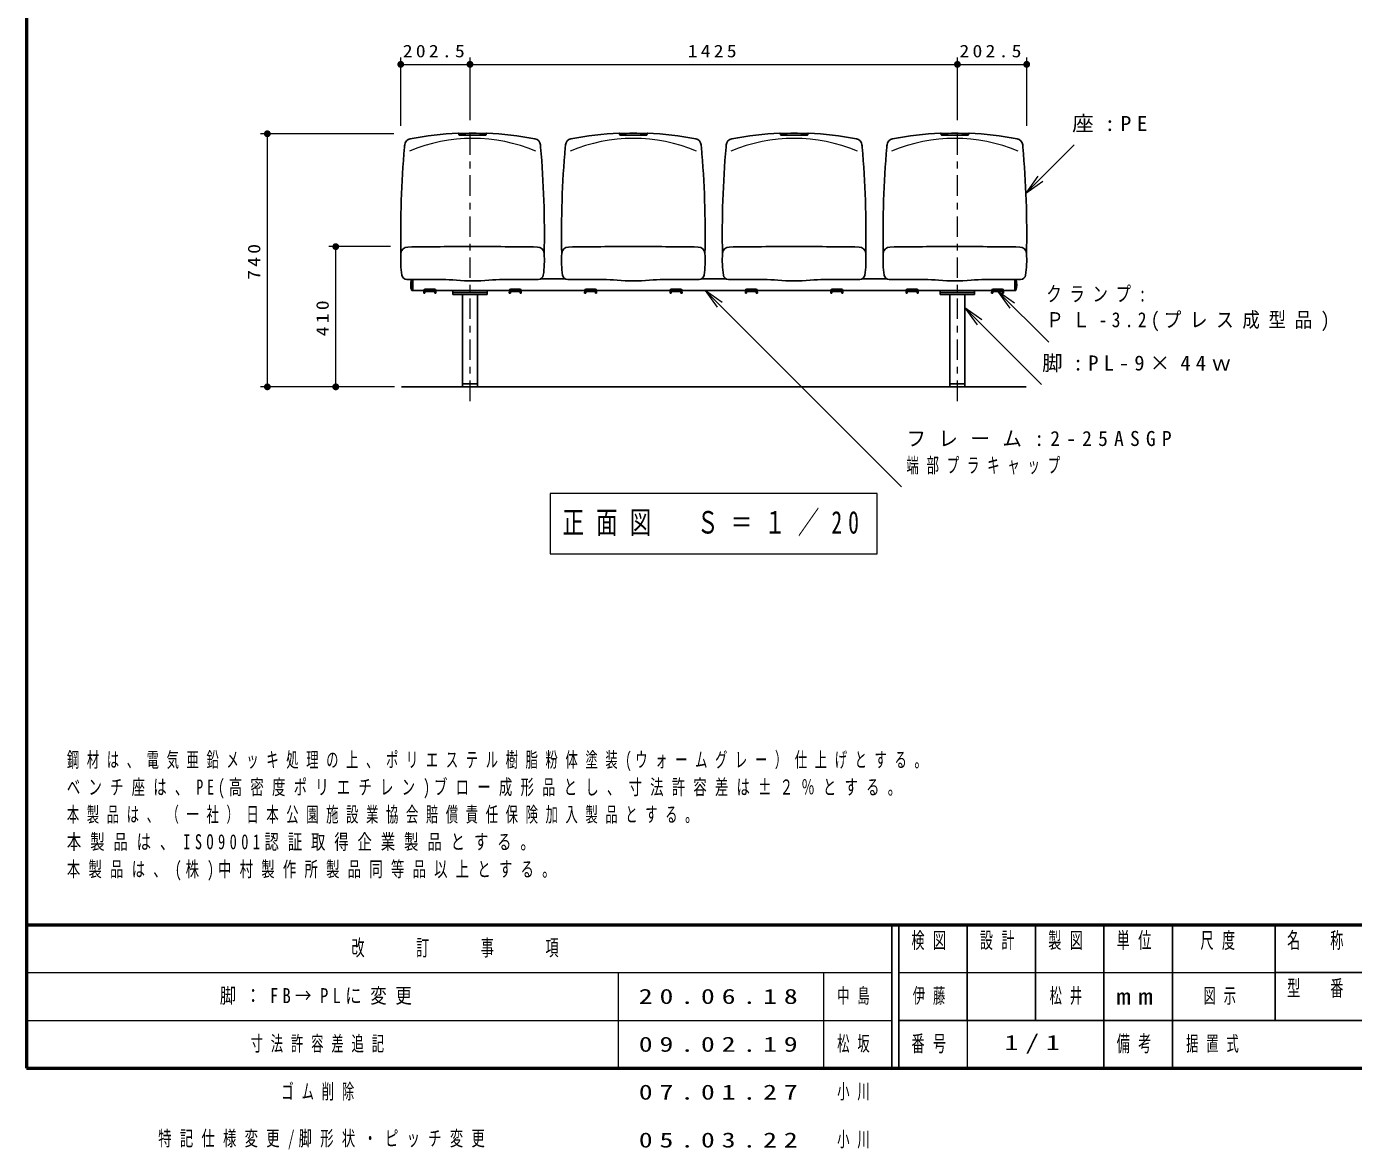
# Model space of a CAD drawing. Units: millimetres on the paper, scale 1:20. Extents: x -365 to 0, y -12 to 257.
# Drawn here: x -365 to -171, y -11.9 to 152.3 of the extents above; entities that cross this region are included whole.
import ezdxf

# ---------------------------------------------------------------- set-up
doc = ezdxf.new("R2010")
doc.units = ezdxf.units.MM
doc.linetypes.add('USER2', pattern=[6, 3, -1, 1, -1])
doc.layers.add('LY_1', color=7, linetype='Continuous', lineweight=25)
doc.layers.add('LY_5', color=7, linetype='Continuous', lineweight=13)
doc.styles.add('ＭＳ ゴシック', font='')
doc.styles.get('ＭＳ ゴシック').set_extended_font_data('MS Gothic')

# ---------------------------------------------------------------- blocks, each defined once
blk = doc.blocks.new('filled_dot')
at = {"color": 0, "linetype": 'Continuous', "lineweight": -2, "const_width": 1.25}
blk.add_lwpolyline([(-0.625, 0, 1), (0.625, 0, 1)], format="xyb", close=True, dxfattribs=at)
blk = doc.blocks.new('open_arrow')
at = {"color": 0, "linetype": 'Continuous', "lineweight": -2}
blk.add_lwpolyline([(7.5, 1.25), (0, 0), (7.5, -1.25)], dxfattribs=at)

msp = doc.modelspace()

# ---------------------------------------------------------------- linework, layer by layer
at = {"layer": 'LY_1', "lineweight": 13}
for p, q in [((-310.298, 137.793), (-310.298, 147.793)), ((-300.173, 138.625), (-300.173, 147.793)), ((-228.923, 138.625), (-228.923, 147.793)), ((-218.798, 137.793), (-218.798, 147.793)), ((-310.298, 146.793), (-300.173, 146.793)), ((-300.173, 146.793), (-228.923, 146.793)), ((-228.923, 146.793), (-218.798, 146.793)), ((-311.298, 136.643), (-330.798, 136.643)), ((-329.798, 99.643), (-329.798, 136.643)), ((-218.919, 127.959), (-211.848, 135.031)), ((-311.798, 120.143), (-320.798, 120.143)), ((-319.798, 99.643), (-319.798, 120.143)), ((-265.796, 113.752), (-237.082, 85.038)), ((-223.046, 113.616), (-215.576, 106.163)), ((-227.823, 111.205), (-216.625, 100.007)), ((-311.198, 99.643), (-330.798, 99.643)), ((-311.198, 99.643), (-320.798, 99.643)), ((-288.448, 84.043), (-288.448, 75.243)), ((-240.648, 84.043), (-288.448, 84.043)), ((-240.648, 75.243), (-240.648, 84.043)), ((-288.448, 75.243), (-240.648, 75.243))]:
    msp.add_line(p, q, dxfattribs=at)
at = {"layer": 'LY_1'}
for p, q in [((-301.798, 136.523), (-301.798, 136.673)), ((-299.798, 136.448), (-301.723, 136.448)), ((-299.798, 136.448), (-297.873, 136.448)), ((-297.798, 136.523), (-297.798, 136.673)), ((-278.298, 136.523), (-278.298, 136.673)), ((-276.298, 136.448), (-278.223, 136.448)), ((-276.298, 136.448), (-274.373, 136.448)), ((-274.298, 136.523), (-274.298, 136.673)), ((-254.798, 136.523), (-254.798, 136.673)), ((-252.798, 136.448), (-254.723, 136.448)), ((-252.798, 136.448), (-250.873, 136.448)), ((-250.798, 136.523), (-250.798, 136.673)), ((-231.298, 136.523), (-231.298, 136.673)), ((-229.298, 136.448), (-231.223, 136.448)), ((-229.298, 136.448), (-227.373, 136.448)), ((-227.298, 136.523), (-227.298, 136.673)), ((-304.246, 115.326), (-309.396, 115.326)), ((-308.698, 115.326), (-308.698, 113.752)), ((-308.548, 113.752), (-308.548, 115.326)), ((-295.35, 115.326), (-290.2, 115.326)), ((-289.784, 115.452), (-286.312, 115.452)), ((-280.746, 115.326), (-285.896, 115.326)), ((-271.85, 115.326), (-266.7, 115.326)), ((-266.284, 115.452), (-262.812, 115.452)), ((-257.246, 115.326), (-262.396, 115.326)), ((-248.35, 115.326), (-243.2, 115.326)), ((-242.785, 115.452), (-239.312, 115.452)), ((-233.746, 115.326), (-238.896, 115.326)), ((-224.85, 115.326), (-219.7, 115.326)), ((-220.548, 113.752), (-220.548, 115.326)), ((-220.398, 115.326), (-220.398, 113.752)), ((-308.698, 113.752), (-306.91, 113.752)), ((-306.921, 113.346), (-306.911, 113.752)), ((-306.921, 113.342), (-306.761, 113.342)), ((-306.761, 113.342), (-306.751, 113.711)), ((-306.711, 113.934), (-305.381, 113.934)), ((-306.657, 113.592), (-305.435, 113.592)), ((-306.651, 113.808), (-305.44, 113.808)), ((-305.331, 113.342), (-305.34, 113.711)), ((-305.171, 113.342), (-305.331, 113.342)), ((-305.171, 113.346), (-305.181, 113.752)), ((-305.181, 113.752), (-294.415, 113.752)), ((-302.673, 113.153), (-302.673, 113.753)), ((-297.673, 113.453), (-302.673, 113.453)), ((-297.673, 113.153), (-302.673, 113.153)), ((-301.273, 99.643), (-301.273, 113.153)), ((-299.073, 99.643), (-299.073, 113.153)), ((-297.673, 113.153), (-297.673, 113.753)), ((-294.426, 113.346), (-294.415, 113.752)), ((-294.426, 113.342), (-294.266, 113.342)), ((-294.266, 113.342), (-294.256, 113.711)), ((-292.885, 113.934), (-294.216, 113.934)), ((-292.939, 113.592), (-294.162, 113.592)), ((-292.945, 113.808), (-294.156, 113.808)), ((-292.836, 113.342), (-292.845, 113.711)), ((-292.676, 113.342), (-292.836, 113.342)), ((-292.676, 113.346), (-292.686, 113.752)), ((-292.686, 113.752), (-283.41, 113.752)), ((-283.421, 113.346), (-283.41, 113.752)), ((-283.421, 113.342), (-283.261, 113.342)), ((-283.261, 113.342), (-283.251, 113.711)), ((-283.211, 113.934), (-281.881, 113.934)), ((-283.157, 113.592), (-281.935, 113.592)), ((-283.151, 113.808), (-281.94, 113.808)), ((-281.831, 113.342), (-281.84, 113.711)), ((-281.671, 113.342), (-281.831, 113.342)), ((-281.671, 113.346), (-281.681, 113.752)), ((-281.681, 113.752), (-270.915, 113.752)), ((-270.926, 113.346), (-270.915, 113.752)), ((-270.926, 113.342), (-270.766, 113.342)), ((-270.766, 113.342), (-270.756, 113.711)), ((-269.385, 113.934), (-270.716, 113.934)), ((-269.439, 113.592), (-270.662, 113.592)), ((-269.445, 113.808), (-270.656, 113.808)), ((-269.336, 113.342), (-269.345, 113.711)), ((-269.176, 113.342), (-269.336, 113.342)), ((-269.176, 113.346), (-269.186, 113.752)), ((-269.186, 113.752), (-259.91, 113.752)), ((-259.921, 113.346), (-259.91, 113.752)), ((-259.921, 113.342), (-259.761, 113.342)), ((-259.761, 113.342), (-259.751, 113.711)), ((-259.711, 113.934), (-258.381, 113.934)), ((-259.657, 113.592), (-258.435, 113.592)), ((-259.651, 113.808), (-258.44, 113.808)), ((-258.331, 113.342), (-258.34, 113.711)), ((-258.171, 113.342), (-258.331, 113.342)), ((-258.171, 113.346), (-258.181, 113.752)), ((-258.181, 113.752), (-247.415, 113.752)), ((-247.426, 113.346), (-247.415, 113.752)), ((-247.426, 113.342), (-247.266, 113.342)), ((-247.266, 113.342), (-247.256, 113.711)), ((-245.885, 113.934), (-247.216, 113.934)), ((-245.939, 113.592), (-247.162, 113.592)), ((-245.945, 113.808), (-247.156, 113.808)), ((-245.836, 113.342), (-245.845, 113.711)), ((-245.676, 113.342), (-245.836, 113.342)), ((-245.676, 113.346), (-245.686, 113.752)), ((-245.686, 113.752), (-236.41, 113.752)), ((-236.421, 113.346), (-236.41, 113.752)), ((-236.421, 113.342), (-236.261, 113.342)), ((-236.261, 113.342), (-236.251, 113.711)), ((-236.211, 113.934), (-234.881, 113.934)), ((-236.157, 113.592), (-234.935, 113.592)), ((-236.151, 113.808), (-234.94, 113.808)), ((-234.831, 113.342), (-234.84, 113.711)), ((-234.671, 113.342), (-234.831, 113.342)), ((-234.671, 113.346), (-234.681, 113.752)), ((-234.681, 113.752), (-223.915, 113.752)), ((-231.423, 113.152), (-231.423, 113.752)), ((-231.423, 113.452), (-226.423, 113.452)), ((-231.423, 113.152), (-226.423, 113.152)), ((-230.023, 99.643), (-230.023, 113.152)), ((-227.823, 99.643), (-227.823, 113.152)), ((-226.423, 113.152), (-226.423, 113.752)), ((-223.926, 113.346), (-223.915, 113.752)), ((-223.926, 113.342), (-223.766, 113.342)), ((-223.766, 113.342), (-223.756, 113.711)), ((-222.385, 113.934), (-223.716, 113.934)), ((-222.439, 113.592), (-223.662, 113.592)), ((-222.445, 113.808), (-223.656, 113.808)), ((-222.336, 113.342), (-222.345, 113.711)), ((-222.176, 113.342), (-222.336, 113.342)), ((-222.176, 113.346), (-222.186, 113.752)), ((-222.186, 113.752), (-220.398, 113.752)), ((-310.198, 99.643), (-218.898, 99.643)), ((-301.273, 100.093), (-299.073, 100.093)), ((-230.023, 100.093), (-227.823, 100.093))]:
    msp.add_line(p, q, dxfattribs=at)
at = {"layer": 'LY_1', "linetype": 'USER2', "lineweight": 13}
for p, q in [((-300.173, 97.568), (-300.173, 137.55)), ((-228.923, 97.568), (-228.923, 137.55))]:
    msp.add_line(p, q, dxfattribs=at)
at = {"layer": 'LY_1'}
for centre, radius, start, end in [((-308.722, 134.932), 1, 101.01981, 174.89008), ((-299.798, 89.108), 47.684, 92.49797, 101.01981), ((-301.873, 136.673), 0.075, 0, 92.49767), ((-299.798, 89.108), 47.609, 87.59239, 92.40762), ((-301.723, 136.523), 0.075, 179.99998, 270.00003), ((-297.873, 136.523), 0.075, 269.99997, 0.00002), ((-297.723, 136.673), 0.075, 87.50232, 180), ((-299.798, 89.108), 47.684, 78.98019, 87.50205), ((-290.874, 134.932), 1, 5.10992, 78.98019), ((-285.222, 134.932), 1, 101.01981, 174.89008), ((-276.298, 89.108), 47.684, 92.49799, 101.01981), ((-278.373, 136.673), 0.075, 0, 92.49767), ((-276.298, 89.108), 47.609, 87.59239, 92.40762), ((-278.223, 136.523), 0.075, 179.99998, 270.00003), ((-274.373, 136.523), 0.075, 269.99997, 0.00002), ((-274.223, 136.673), 0.075, 87.50232, 180), ((-276.298, 89.108), 47.684, 78.98019, 87.50204), ((-267.374, 134.932), 1, 5.10992, 78.98019), ((-261.722, 134.932), 1, 101.01981, 174.89008), ((-252.798, 89.108), 47.684, 92.49799, 101.01981), ((-254.873, 136.673), 0.075, 0, 92.49767), ((-252.798, 89.108), 47.609, 87.59239, 92.40763), ((-254.723, 136.523), 0.075, 179.99998, 270.00003), ((-250.873, 136.523), 0.075, 269.99997, 0.00002), ((-250.723, 136.673), 0.075, 87.50232, 180), ((-252.798, 89.108), 47.684, 78.98019, 87.50204), ((-243.874, 134.932), 1, 5.10992, 78.98019), ((-238.222, 134.932), 1, 101.01981, 174.89008), ((-229.298, 89.108), 47.684, 92.49799, 101.01981), ((-231.373, 136.673), 0.075, 0, 92.49767), ((-229.298, 89.108), 47.609, 87.59239, 92.40763), ((-231.223, 136.523), 0.075, 179.99998, 270.00003), ((-227.373, 136.523), 0.075, 269.99997, 0.00002), ((-227.223, 136.673), 0.075, 87.50232, 180), ((-229.298, 89.108), 47.684, 78.98019, 87.50204), ((-220.374, 134.932), 1, 5.10992, 78.98019), ((-164.232, 122.012), 146.066, 175.01301, 181.15295), ((-164.232, 122.012), 146.066, 174.89008, 175.013), ((-435.364, 122.012), 146.066, 4.987, 5.10992), ((-435.364, 122.012), 146.066, 358.84704, 4.98699), ((-140.732, 122.012), 146.066, 175.01301, 181.15295), ((-140.732, 122.012), 146.066, 174.89008, 175.013), ((-411.864, 122.012), 146.066, 4.987, 5.10992), ((-411.864, 122.012), 146.066, 358.84704, 4.98699), ((-117.232, 122.012), 146.066, 175.01301, 181.15295), ((-117.232, 122.012), 146.066, 174.89008, 175.013), ((-388.364, 122.012), 146.066, 4.987, 5.10992), ((-388.364, 122.012), 146.066, 358.84704, 4.98699), ((-93.732, 122.012), 146.066, 175.01301, 181.15295), ((-93.732, 122.012), 146.066, 174.89008, 175.013), ((-364.864, 122.012), 146.066, 4.987, 5.10992), ((-364.864, 122.012), 146.066, 358.84704, 4.98699), ((-295.382, 118.144), 14.916, 176.14401, 188.39203), ((-309.267, 119.079), 1, 91.10358, 176.14401), ((-301.174, -381.755), 501.9, 89.84289, 90.92603), ((-298.422, -381.755), 501.9, 89.07397, 90.1571), ((-290.33, 119.079), 1, 3.85599, 88.89642), ((-304.214, 118.144), 14.916, 351.60797, 3.85599), ((-271.882, 118.144), 14.916, 176.14401, 188.39203), ((-285.767, 119.079), 1, 91.10358, 176.14401), ((-277.674, -381.755), 501.9, 89.84289, 90.92603), ((-274.922, -381.755), 501.9, 89.07397, 90.1571), ((-266.83, 119.079), 1, 3.85599, 88.89642), ((-280.714, 118.144), 14.916, 351.60797, 3.85599), ((-248.382, 118.144), 14.916, 176.14401, 188.39203), ((-262.267, 119.079), 1, 91.10358, 176.14401), ((-254.174, -381.755), 501.9, 89.84289, 90.92603), ((-251.422, -381.755), 501.9, 89.07397, 90.1571), ((-243.33, 119.079), 1, 3.85599, 88.89642), ((-257.214, 118.144), 14.916, 351.60797, 3.85599), ((-224.882, 118.144), 14.916, 176.14401, 188.39203), ((-238.767, 119.079), 1, 91.10358, 176.14401), ((-230.674, -381.755), 501.9, 89.84289, 90.92603), ((-227.922, -381.755), 501.9, 89.07397, 90.1571), ((-219.83, 119.079), 1, 3.85599, 88.89642), ((-233.714, 118.144), 14.916, 351.60797, 3.85599), ((-309.396, 116.076), 0.75, 188.39202, 270), ((-306.365, 114.602), 2.483, 163.03789, 200.01603), ((-304.246, 90.326), 25, 85.23509, 89.99999), ((-299.798, 143.684), 28.543, 265.23494, 274.76502), ((-295.35, 90.326), 25, 90.00001, 94.76491), ((-290.2, 116.076), 0.75, 270, 351.60798), ((-285.896, 116.076), 0.75, 188.39202, 270), ((-280.746, 90.326), 25, 85.23509, 89.99999), ((-276.298, 143.684), 28.543, 265.23494, 274.76502), ((-271.85, 90.326), 25, 90.00001, 94.76491), ((-266.7, 116.076), 0.75, 270, 351.60798), ((-262.396, 116.076), 0.75, 188.39202, 270), ((-257.246, 90.326), 25, 85.23509, 89.99999), ((-252.798, 143.684), 28.543, 265.23494, 274.76502), ((-248.35, 90.326), 25, 90.00001, 94.76491), ((-243.2, 116.076), 0.75, 270, 351.60798), ((-238.896, 116.076), 0.75, 188.39202, 270), ((-233.746, 90.326), 25, 85.23509, 89.99999), ((-229.298, 143.684), 28.543, 265.23494, 274.76502), ((-224.85, 90.326), 25, 90.00001, 94.76491), ((-222.732, 114.602), 2.483, 339.98399, 16.96203), ((-219.7, 116.076), 0.75, 270, 351.60798), ((-306.711, 113.734), 0.2, 89.99998, 178.56127), ((-306.657, 113.492), 0.1, 90.00004, 178.56127), ((-306.651, 113.708), 0.1, 90.00004, 178.56127), ((-305.44, 113.708), 0.1, 1.43875, 89.99998), ((-305.435, 113.492), 0.1, 1.43876, 89.99998), ((-305.381, 113.734), 0.2, 1.43875, 89.99998), ((-294.216, 113.734), 0.2, 90.00002, 178.56125), ((-294.162, 113.492), 0.1, 90.00002, 178.56124), ((-294.156, 113.708), 0.1, 90.00002, 178.56125), ((-292.945, 113.708), 0.1, 1.43873, 89.99996), ((-292.939, 113.492), 0.1, 1.43873, 89.99996), ((-292.885, 113.734), 0.2, 1.43873, 90.00002), ((-283.211, 113.734), 0.2, 89.99998, 178.56127), ((-283.157, 113.492), 0.1, 90.00004, 178.56127), ((-283.151, 113.708), 0.1, 90.00004, 178.56127), ((-281.94, 113.708), 0.1, 1.43875, 89.99998), ((-281.935, 113.492), 0.1, 1.43876, 89.99998), ((-281.881, 113.734), 0.2, 1.43875, 89.99998), ((-270.716, 113.734), 0.2, 90.00002, 178.56125), ((-270.662, 113.492), 0.1, 90.00002, 178.56124), ((-270.656, 113.708), 0.1, 90.00002, 178.56125), ((-269.445, 113.708), 0.1, 1.43873, 89.99996), ((-269.439, 113.492), 0.1, 1.43873, 89.99996), ((-269.385, 113.734), 0.2, 1.43873, 90.00002), ((-259.711, 113.734), 0.2, 89.99998, 178.56127), ((-259.657, 113.492), 0.1, 90.00004, 178.56127), ((-259.651, 113.708), 0.1, 90.00004, 178.56127), ((-258.44, 113.708), 0.1, 1.43875, 89.99998), ((-258.435, 113.492), 0.1, 1.43876, 89.99998), ((-258.381, 113.734), 0.2, 1.43875, 89.99998), ((-247.216, 113.734), 0.2, 90.00002, 178.56125), ((-247.162, 113.492), 0.1, 90.00002, 178.56124), ((-247.156, 113.708), 0.1, 90.00002, 178.56125), ((-245.945, 113.708), 0.1, 1.43873, 89.99996), ((-245.939, 113.492), 0.1, 1.43873, 89.99996), ((-245.885, 113.734), 0.2, 1.43873, 90.00002), ((-236.211, 113.734), 0.2, 89.99998, 178.56127), ((-236.157, 113.492), 0.1, 90.00004, 178.56127), ((-236.151, 113.708), 0.1, 90.00004, 178.56127), ((-234.94, 113.708), 0.1, 1.43875, 89.99998), ((-234.935, 113.492), 0.1, 1.43876, 89.99998), ((-234.881, 113.734), 0.2, 1.43875, 89.99998), ((-223.716, 113.734), 0.2, 90.00002, 178.56125), ((-223.662, 113.492), 0.1, 90.00002, 178.56124), ((-223.656, 113.708), 0.1, 90.00002, 178.56125), ((-222.445, 113.708), 0.1, 1.43873, 89.99996), ((-222.439, 113.492), 0.1, 1.43873, 89.99996), ((-222.385, 113.734), 0.2, 1.43873, 90.00002)]:
    msp.add_arc(centre, radius, start, end, dxfattribs=at)
at = {"layer": 'LY_1', "lineweight": 13}
for centre in [(-299.798, 111.806), (-276.298, 111.806), (-252.798, 111.806), (-229.298, 111.806)]:
    msp.add_arc(centre, 24.154, 67.49644, 112.50358, dxfattribs=at)
at = {"layer": 'LY_5', "lineweight": 50}
for p, q in [((-365, 257), (-365, 0)), ((-365, 21), (0, 21)), ((-365, 0), (0, 0))]:
    msp.add_line(p, q, dxfattribs=at)
at = {"layer": 'LY_5', "lineweight": 25}
for p, q in [((-238.5, 21), (-238.5, 0)), ((-237.5, 21), (-237.5, 0)), ((-227.5, 21), (-227.5, 7)), ((-217.5, 21), (-217.5, 7)), ((-207.5, 21), (-207.5, 0)), ((-197.5, 21), (-197.5, 7)), ((-182.5, 21), (-182.5, 7)), ((-182.5, 14), (-70, 14)), ((-237.5, 7), (0, 7)), ((-197.5, 7), (-197.5, 0))]:
    msp.add_line(p, q, dxfattribs=at)
at = {"layer": 'LY_5'}
for p, q in [((-365, 14), (-238.5, 14)), ((-278.5, 14), (-278.5, 0)), ((-248.5, 14), (-248.5, 0)), ((-237.5, 14), (-182.5, 14)), ((-365, 7), (-238.5, 7)), ((-227.5, 7), (-227.5, 0))]:
    msp.add_line(p, q, dxfattribs=at)

# ---------------------------------------------------------------- block references
at = {"layer": 'LY_1', "lineweight": 13, "xscale": 0.4, "yscale": 0.4}
for p in [(-310.298, 146.793), (-300.173, 146.793)]:
    msp.add_blockref('filled_dot', p, dxfattribs=at)
for name, p, rotation in [('filled_dot', (-228.923, 146.793), 180), ('filled_dot', (-218.798, 146.793), 180), ('filled_dot', (-329.798, 136.643), 270), ('open_arrow', (-218.919, 127.959), 45), ('filled_dot', (-319.798, 120.143), 270), ('open_arrow', (-265.796, 113.752), 315), ('open_arrow', (-223.046, 113.616), 315.1), ('open_arrow', (-227.823, 111.205), 315), ('filled_dot', (-329.798, 99.643), 90), ('filled_dot', (-319.798, 99.643), 90)]:
    msp.add_blockref(name, p, dxfattribs=dict(at, rotation=rotation))

# ---------------------------------------------------------------- texts
at = {"layer": 'LY_1', "style": 'ＭＳ ゴシック'}
for s, insert, char_height, attachment_point in [('\\T1.33;\\W1.15;202.5', (-305.236, 147.793), 1.833, 8), ('\\T1.33;\\W1.15;1425', (-264.548, 147.793), 1.833, 8), ('\\T1.33;\\W1.15;202.5', (-223.86, 147.793), 1.833, 8), ('\\T1.5;\\W1.05;座:PE', (-212.154, 138.031), 2.199, 4), ('\\T1.5;\\W0.75;クランプ:', (-215.928, 113.163), 2.199, 4), ('\\T1.5;\\W0.85;ＰＬ-3.2(プレス成型品)', (-215.928, 109.163), 2.199, 4), ('\\T1.5;脚:PL-9×44ｗ', (-216.54, 103.007), 2.199, 4), ('\\T1.64;\\W0.95;フレーム:2-25ASGP', (-236.375, 92.038), 2.199, 4), ('\\T1.64;\\W0.6;端部プラキャップ\u3000\u3000\u3000\u3000\u3000', (-236.375, 88.038), 2.199, 4), ('\\T1.56;\\W0.7;正面図\u3000Ｓ＝１／20', (-264.548, 79.643), 3.299, 5), ('\\T1.62;\\W0.6;鋼材は、電気亜鉛メッキ処理の上、ポリエステル樹脂粉体塗装(ウォームグレー）仕上げとする。', (-359.103, 46.225), 2.199, 1), ('\\T1.62;\\W0.65;ベンチ座は、PE(高密度ポリエチレン)ブロー成形品とし、寸法許容差は±２％とする。', (-359.103, 42.225), 2.199, 1), ('\\T1.62;\\W0.6;本製品は、（一社）日本公園施設業協会賠償責任保険加入製品とする。', (-359.103, 38.225), 2.199, 1), ('\\T1.62;\\W0.7;本製品は、ISO9001認証取得企業製品とする。', (-359.103, 34.225), 2.199, 1), ('\\T1.62;\\W0.65;本製品は、(株)中村製作所製品同等品以上とする。', (-359.103, 30.225), 2.199, 1), ('\\T1.53;\\W0.8;脚：FB→PLに変更', (-336.75, 10.5), 2.199, 4), ('\\T1.64;\\W0.6;中島', (-246.5, 10.5), 2.199, 4), ('\\T1.64;\\W0.6;伊藤', (-232.5, 10.5), 2.199, 5), ('\\T1.64;\\W0.6;松井', (-212.5, 10.5), 2.199, 5), ('\\T1.64;\\W0.6;図示', (-190, 10.5), 2.199, 5), ('\\T1.5;\\W1.35;20.06.18', (-275.5, 10.5), 2.199, 4), ('\\T1.64;\\W0.6;寸法許容差追記', (-332.25, 3.5), 2.199, 4), ('\\T1.5;\\W1.35;09.02.19', (-275.5, 3.5), 2.199, 4), ('\\T1.64;\\W0.6;松坂', (-246.5, 3.5), 2.199, 4), ('\\T1.5;\\W1.35;1/1', (-217.5, 3.5), 2.199, 5), ('\\T1.64;\\W0.6;据置式', (-195.5, 3.5), 2.199, 4), ('\\T1.64;\\W0.6;ゴム削除', (-327.75, -3.5), 2.199, 4), ('\\T1.5;\\W1.35;07.01.27', (-275.5, -3.5), 2.199, 4), ('\\T1.64;\\W0.6;小川', (-246.5, -3.5), 2.199, 4), ('\\T1.62;\\W0.65;特記仕様変更/脚形状・ピッチ変更', (-345.75, -10.5), 2.199, 4), ('\\T1.5;\\W1.35;05.03.22', (-275.5, -10.5), 2.199, 4), ('\\T1.64;\\W0.6;小川', (-246.5, -10.5), 2.199, 4)]:
    msp.add_mtext(s, dxfattribs=dict(at, insert=insert, char_height=char_height, attachment_point=attachment_point))
at = {"layer": 'LY_1', "char_height": 1.833, "attachment_point": 8, "rotation": 90, "style": 'ＭＳ ゴシック'}
for s, insert in [('\\T1.33;\\W1.15;740', (-330.798, 118.143)), ('\\T1.33;\\W1.15;410', (-320.798, 109.893))]:
    msp.add_mtext(s, dxfattribs=dict(at, insert=insert))
at = {"layer": 'LY_5', "char_height": 2.346, "style": 'ＭＳ ゴシック'}
for s, insert, attachment_point in [('\\T1.64;\\W0.6;検図', (-232.5, 19.9), 2), ('\\T1.64;\\W0.6;設計', (-222.5, 19.9), 2), ('\\T1.64;\\W0.6;製図', (-212.5, 19.9), 2), ('\\T1.64;\\W0.6;単位', (-202.5, 19.9), 2), ('\\T1.64;\\W0.6;尺度', (-190.25, 19.9), 2), ('\\T1.64;\\W0.6;名\u3000称', (-176, 19.9), 2), ('\\T1.64;\\W0.6;改\u3000\u3000訂\u3000\u3000事\u3000\u3000項', (-301.75, 17.5), 5), ('\\T1.64;\\W0.6;型\u3000番', (-176, 12.9), 2), ('\\T1.5;\\W1.35;mm', (-202.5, 10.5), 5), ('\\T1.64;\\W0.6;番号', (-232.5, 3.5), 5), ('\\T1.64;\\W0.6;備考', (-202.5, 3.5), 5)]:
    msp.add_mtext(s, dxfattribs=dict(at, insert=insert, attachment_point=attachment_point))

doc.saveas('drawing.dxf')
